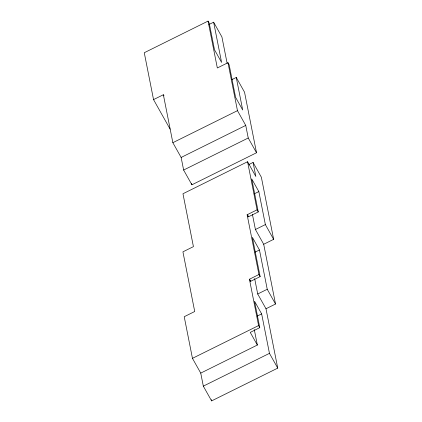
<?xml version="1.0" encoding="UTF-8"?>
<svg xmlns="http://www.w3.org/2000/svg" width="422" height="422" viewBox="0 0 422 422"><rect width="100%" height="100%" fill="white"/><g stroke="black" fill="none" stroke-linecap="round" stroke-linejoin="round"><path stroke-width="0.63" d="M208.911 24.534L213.637 22.192L221.592 62.409L214.492 49.759L209.238 23.21L208.057 21.1L144.266 52.724L153.539 99.603L170.103 129.121M153.539 99.603L163.367 94.734L164.005 95.868M231.778 79.684L236.262 77.458L242.697 109.994L235.597 97.345L229.162 64.809L227.98 62.699L217.33 67.979L208.057 21.1M236.262 77.458L244.544 92.218L256.518 152.764L191.91 184.794L183.628 170.04L181.138 157.448L172.856 142.689L237.465 110.659L227.98 62.699M181.138 157.448L245.746 125.418L237.465 110.659M183.628 170.04L248.236 138.005L245.746 125.418M248.959 164.48L253.068 162.444L255.848 176.48L247.566 161.726L182.963 193.751L193.424 246.633L182.921 251.839L194.721 311.505L184.219 316.711L192.458 358.347L200.74 373.106L203.32 386.141L211.601 400.9L277.734 368.116L265.992 308.751L257.71 293.992L254.651 278.531M254.149 193.893L258.834 191.572L251.734 178.923L258.264 211.934L248.315 216.866L247.134 214.756L257.077 209.824L247.566 161.726M265.992 308.751L275.519 304.03L263.697 244.275L255.415 229.515L265.364 224.583L258.834 191.572M263.697 244.275L273.646 239.343L261.355 177.203L253.068 162.444M254.978 252.192L259.461 249.972L252.361 237.322L260.137 276.621L250.61 281.342L249.428 279.232L258.95 274.511L247.134 214.756M257.71 293.992L267.237 289.27L259.461 249.972M257.162 316.11L261.645 313.889L254.545 301.239L259.773 327.667L250.251 332.388L257.346 345.043L200.74 373.106M192.458 358.347L258.591 325.562L249.428 279.232M203.32 386.141L269.452 353.356L261.645 313.889M213.637 22.192L221.919 36.951L227.142 63.358M248.236 138.005L256.518 152.764M257.077 209.824L258.264 211.934M265.364 224.583L273.646 239.343M258.95 274.511L260.137 276.621M267.237 289.27L275.519 304.03M258.591 325.562L259.773 327.667M269.452 353.356L277.734 368.116M252.398 214.281L255.415 229.515M248.062 215.595L248.315 216.866M250.357 280.055L250.61 281.342M254.287 329.571L257.346 345.043M191.657 183.507L191.91 184.794M163.367 94.734L172.856 142.689M211.348 399.613L211.601 400.9"/></g></svg>
